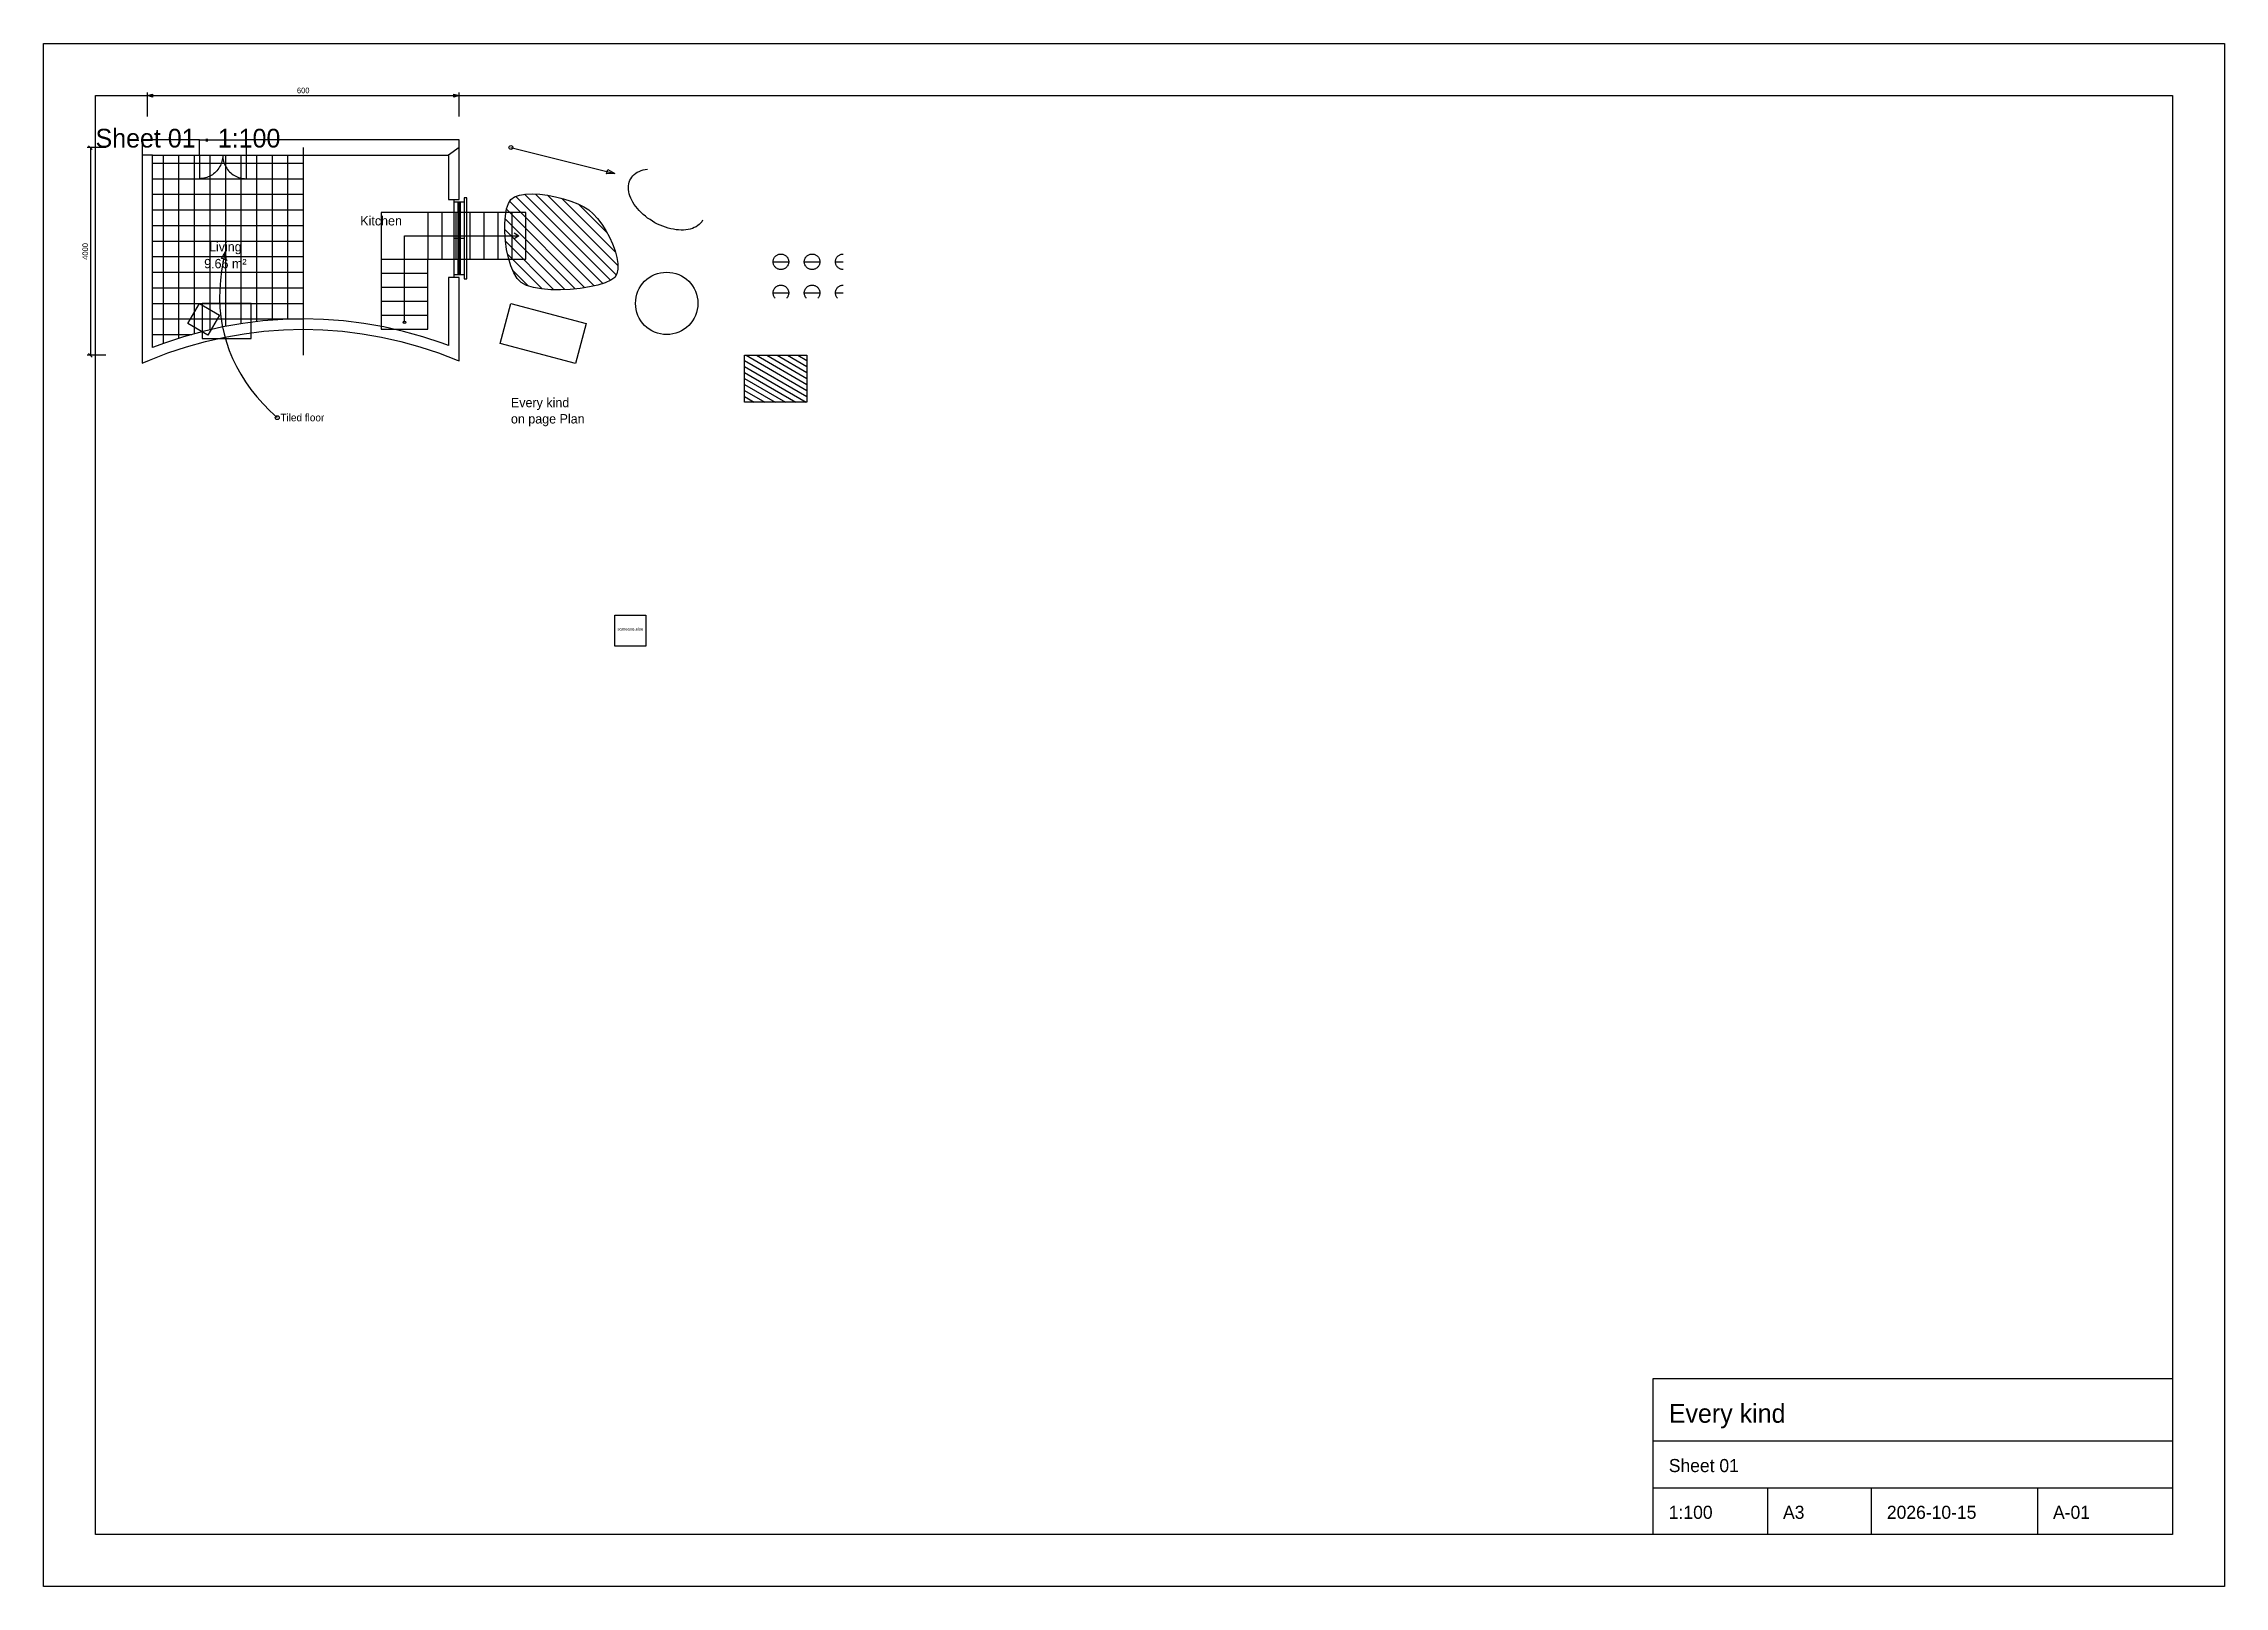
# Model space of a CAD drawing. Header units: metres. Extents: x -2000 to 40000, y -27700 to 2000.
import ezdxf
from ezdxf.enums import TextEntityAlignment as Align

# ---------------------------------------------------------------- set-up
doc = ezdxf.new("R2010")
doc.units = ezdxf.units.M

msp = doc.modelspace()

# ---------------------------------------------------------------- linework, layer by layer
at = {"layer": 'Furniture'}
for p, q in [((775, -3389.711), (1000, -3000)), ((1000, -3000), (1389.711, -3225)), ((1000, -3000), (1389.711, -3225)), ((2000, -3000), (1055, -3000)), ((1055, -3000), (1055, -3675)), ((2000, -3000), (1055, -3000)), ((1389.711, -3225), (1164.711, -3614.711)), ((2000, -3675), (2000, -3000)), ((1164.711, -3614.711), (775, -3389.711)), ((1055, -3675), (2000, -3675))]:
    msp.add_line(p, q, dxfattribs=at)
at = {"layer": 'Walls'}
for p, q in [((-2000, 2000), (40000, 2000)), ((-2000, -27700), (-2000, 2000)), ((40000, 2000), (40000, -27700)), ((-1000, 1000), (39000, 1000)), ((-1000, -26700), (-1000, 1000)), ((0, 600), (0, 1060)), ((0, 1000), (100, 1030)), ((0, 1000), (6000, 1000)), ((100, 970), (0, 1000)), ((100, 1030), (100, 970)), ((5900, 970), (5900, 1030)), ((5900, 1030), (6000, 1000)), ((6000, 1000), (5900, 970)), ((6000, 600), (6000, 1060)), ((39000, 1000), (39000, -26700)), ((-800, 0), (-1160, 0)), ((-1135.355, 35.355), (-1064.645, -35.355)), ((-1100, 0), (-1100, -4000)), ((-100, 150), (-100, -150)), ((1000, 150), (-100, 150)), ((1000, -150), (1000, 150)), ((1000, 150), (1900, 150)), ((1900, 150), (1900, -150)), ((6000, 150), (1900, 150)), ((3000, 0), (3000, -4000)), ((6000, 0), (5800, -150)), ((6000, 0), (6000, 150)), ((6000, -1000), (6000, 0)), ((7000, 0), (9000, -500)), ((-100, -150), (-100, -4150)), ((100, -150), (-100, -150)), ((100, -150), (-100, -150)), ((100, -150), (1000, -150)), ((100, -3851.531), (100, -150)), ((100, -300), (3000, -300)), ((300, -150), (300, -3776.1)), ((600, -150), (600, -3675.296)), ((900, -150), (900, -3586.692)), ((1000, -150), (1900, -150)), ((1000, -150), (1000, -600)), ((1200, -150), (1200, -3510.022)), ((1374.161, -400.007), (1357.009, -423.943)), ((1389.711, -375), (1374.161, -400.007)), ((1403.593, -349.03), (1389.711, -375)), ((1415.746, -322.208), (1403.593, -349.03)), ((1426.119, -294.648), (1415.746, -322.208)), ((1434.667, -266.469), (1426.119, -294.648)), ((1441.353, -237.791), (1434.667, -266.469)), ((1446.15, -208.737), (1441.353, -237.791)), ((1449.037, -179.431), (1446.15, -208.737)), ((1450, -150), (1449.037, -179.431)), ((1450, -150), (1450.963, -179.431)), ((1450.963, -179.431), (1453.85, -208.737)), ((1453.85, -208.737), (1458.647, -237.791)), ((1458.647, -237.791), (1465.333, -266.469)), ((1465.333, -266.469), (1473.881, -294.648)), ((1473.881, -294.648), (1484.254, -322.208)), ((1484.254, -322.208), (1496.407, -349.03)), ((1496.407, -349.03), (1510.289, -375)), ((1500, -150), (1500, -3444.815)), ((1510.289, -375), (1525.839, -400.007)), ((1525.839, -400.007), (1542.991, -423.943)), ((1800, -150), (1800, -3392.48)), ((1900, -150), (5800, -150)), ((1900, -150), (1900, -600)), ((2100, -150), (2100, -3353.52)), ((2400, -150), (2400, -3325.208)), ((2700, -150), (2700, -3307.398)), ((5800, -150), (5800, -1000)), ((8843.565, -507.276), (8865.393, -419.963)), ((8865.393, -419.963), (9000, -500)), ((9586.443, -421.875), (9629.966, -415.247)), ((100, -600), (3000, -600)), ((1029.431, -599.037), (1000, -600)), ((1058.737, -596.15), (1029.431, -599.037)), ((1087.791, -591.353), (1058.737, -596.15)), ((1116.469, -584.667), (1087.791, -591.353)), ((1144.648, -576.119), (1116.469, -584.667)), ((1172.208, -565.746), (1144.648, -576.119)), ((1199.03, -553.593), (1172.208, -565.746)), ((1225, -539.711), (1199.03, -553.593)), ((1250.007, -524.161), (1225, -539.711)), ((1273.943, -507.009), (1250.007, -524.161)), ((1296.706, -488.328), (1273.943, -507.009)), ((1318.198, -468.198), (1296.706, -488.328)), ((1338.328, -446.706), (1318.198, -468.198)), ((1357.009, -423.943), (1338.328, -446.706)), ((1542.991, -423.943), (1561.672, -446.706)), ((1561.672, -446.706), (1581.802, -468.198)), ((1581.802, -468.198), (1603.294, -488.328)), ((1603.294, -488.328), (1626.057, -507.009)), ((1626.057, -507.009), (1649.993, -524.161)), ((1649.993, -524.161), (1675, -539.711)), ((1675, -539.711), (1700.97, -553.593)), ((1700.97, -553.593), (1727.792, -565.746)), ((1727.792, -565.746), (1755.352, -576.119)), ((1755.352, -576.119), (1783.531, -584.667)), ((1783.531, -584.667), (1812.209, -591.353)), ((1812.209, -591.353), (1841.263, -596.15)), ((1841.263, -596.15), (1870.569, -599.037)), ((1870.569, -599.037), (1900, -600)), ((9000, -500), (8843.565, -507.276)), ((9263.457, -772.222), (9265.109, -734.85)), ((9265.393, -810.704), (9263.457, -772.222)), ((9265.109, -734.85), (9270.342, -698.769)), ((9270.908, -850.108), (9265.393, -810.704)), ((9270.342, -698.769), (9279.129, -664.156)), ((9279.129, -664.156), (9291.428, -631.18)), ((9291.428, -631.18), (9307.18, -600)), ((9307.18, -600), (9326.306, -570.769)), ((9326.306, -570.769), (9348.715, -543.629)), ((9348.715, -543.629), (9374.297, -518.713)), ((9374.297, -518.713), (9402.928, -496.141)), ((9402.928, -496.141), (9434.467, -476.024)), ((9434.467, -476.024), (9468.761, -458.46)), ((9468.761, -458.46), (9505.644, -443.534)), ((9505.644, -443.534), (9544.935, -431.319)), ((9544.935, -431.319), (9586.443, -421.875)), ((100, -900), (3000, -900)), ((100, -1200), (3000, -1200)), ((7290, -1250), (4500, -1250)), ((4500, -1250), (4500, -3500)), ((5400, -1250), (5400, -2150)), ((5670, -1250), (5670, -2150)), ((5800, -1000), (6000, -1000)), ((5900, -1000), (5900, -2500)), ((6100, -1050), (5900, -1050)), ((5940, -1250), (5940, -2150)), ((5975, -1050), (5975, -2450)), ((6000, -1050), (6000, -2450)), ((6025, -1050), (6025, -2450)), ((6100, -970), (6100, -2530)), ((6150, -970), (6100, -970)), ((6100, -1000), (6100, -2500)), ((6150, -2530), (6150, -970)), ((6210, -1250), (6210, -2150)), ((6480, -1250), (6480, -2150)), ((6750, -1250), (6750, -2150)), ((6892.969, -1313.281), (6916.435, -1182.176)), ((6915.419, -1187.854), (8425.899, -2698.334)), ((6916.435, -1182.176), (6952.054, -1075.723)), ((6952.054, -1075.723), (7000, -1000)), ((6976.621, -1036.924), (8604.327, -2664.63)), ((7000, -1000), (7068.663, -950.145)), ((7020, -1250), (7020, -2150)), ((7068.663, -950.145), (7163.194, -916.435)), ((7093.218, -941.389), (8771.078, -2619.249)), ((7163.194, -916.435), (7278.906, -897.656)), ((7264.031, -900.07), (8921.496, -2557.535)), ((7278.906, -897.656), (7411.111, -892.593)), ((7290, -2150), (7290, -1250)), ((7411.111, -892.593), (7555.122, -900.029)), ((7471.821, -895.727), (9028.599, -2452.506)), ((7555.122, -900.029), (7706.25, -918.75)), ((7706.25, -918.75), (7859.809, -947.541)), ((7707.142, -918.917), (9060.588, -2272.363)), ((7859.809, -947.541), (8011.111, -985.185)), ((7977.074, -976.716), (9012.025, -2011.668)), ((8011.111, -985.185), (8155.469, -1030.469)), ((8155.469, -1030.469), (8288.194, -1082.176)), ((8288.194, -1082.176), (8404.601, -1139.091)), ((8300.856, -1088.366), (8846.404, -1633.915)), ((8404.601, -1139.091), (8500, -1200)), ((8500, -1200), (8583.999, -1273.64)), ((9279.975, -890.243), (9270.908, -850.108)), ((9292.55, -930.912), (9279.975, -890.243)), ((9308.572, -971.917), (9292.55, -930.912)), ((9327.962, -1013.06), (9308.572, -971.917)), ((9350.627, -1054.139), (9327.962, -1013.06)), ((9376.455, -1094.954), (9350.627, -1054.139)), ((9405.32, -1135.307), (9376.455, -1094.954)), ((9437.083, -1175), (9405.32, -1135.307)), ((9471.589, -1213.841), (9437.083, -1175)), ((9508.669, -1251.64), (9471.589, -1213.841)), ((9548.143, -1288.213), (9508.669, -1251.64)), ((100, -1500), (3000, -1500)), ((6881.481, -1462.963), (6892.969, -1313.281)), ((6881.8, -1625.145), (6881.481, -1462.963)), ((6881.708, -1578.407), (8039.138, -2735.837)), ((6893.75, -1793.75), (6881.8, -1625.145)), ((6888.389, -1372.956), (8237.505, -2722.072)), ((7060.5, -1643.3), (7155, -1700)), ((8583.999, -1273.64), (8667.824, -1366.898)), ((8667.824, -1366.898), (8749.219, -1475.781)), ((8749.219, -1475.781), (8825.926, -1596.296)), ((8825.926, -1596.296), (8895.689, -1724.45)), ((9589.818, -1323.382), (9548.143, -1288.213)), ((9633.491, -1356.975), (9589.818, -1323.382)), ((9678.95, -1388.829), (9633.491, -1356.975)), ((9725.973, -1418.789), (9678.95, -1388.829)), ((9774.331, -1446.709), (9725.973, -1418.789)), ((9823.789, -1472.452), (9774.331, -1446.709)), ((9874.105, -1495.894), (9823.789, -1472.452)), ((9925.034, -1516.919), (9874.105, -1495.894)), ((9976.329, -1535.426), (9925.034, -1516.919)), ((10027.739, -1551.325), (9976.329, -1535.426)), ((10079.014, -1564.538), (10027.739, -1551.325)), ((10129.904, -1575), (10079.014, -1564.538)), ((10180.161, -1582.661), (10129.904, -1575)), ((10229.54, -1587.483), (10180.161, -1582.661)), ((10277.801, -1589.443), (10229.54, -1587.483)), ((10324.709, -1588.532), (10277.801, -1589.443)), ((10370.034, -1584.753), (10324.709, -1588.532)), ((10413.557, -1578.125), (10370.034, -1584.753)), ((10455.065, -1568.681), (10413.557, -1578.125)), ((10494.356, -1556.466), (10455.065, -1568.681)), ((10531.239, -1541.54), (10494.356, -1556.466)), ((10565.533, -1523.976), (10531.239, -1541.54)), ((10597.072, -1503.859), (10565.533, -1523.976)), ((10625.703, -1481.287), (10597.072, -1503.859)), ((10651.285, -1456.371), (10625.703, -1481.287)), ((10673.694, -1429.231), (10651.285, -1456.371)), ((10692.82, -1400), (10673.694, -1429.231)), ((100, -1800), (3000, -1800)), ((100, -2100), (3000, -2100)), ((1424.009, -2136.932), (1500, -2000)), ((1500, -2000), (1458.8, -2188.5)), ((1500, -2000), (1511.933, -2156.149)), ((4950, -3365), (4950, -1700)), ((4950, -1700), (7155, -1700)), ((6100, -1750), (5900, -1750)), ((6917.159, -1962.703), (6893.75, -1793.75)), ((6895.17, -1804.002), (7829.068, -2737.899)), ((6951.852, -2125.926), (6917.159, -1962.703)), ((6937.516, -2058.479), (7602.613, -2723.576)), ((7155, -1700), (7060.5, -1756.7)), ((8895.689, -1724.45), (8956.25, -1856.25)), ((8956.25, -1856.25), (9005.353, -1987.703)), ((9005.353, -1987.703), (9040.741, -2114.815)), ((12085.093, -2103.582), (12093.934, -2093.934)), ((12093.934, -2093.934), (12103.582, -2085.093)), ((12103.582, -2085.093), (12113.964, -2077.127)), ((12113.964, -2077.127), (12125, -2070.096)), ((12125, -2070.096), (12136.607, -2064.054)), ((12136.607, -2064.054), (12148.697, -2059.046)), ((12148.697, -2059.046), (12161.177, -2055.111)), ((12161.177, -2055.111), (12173.953, -2052.279)), ((12173.953, -2052.279), (12186.927, -2050.571)), ((12186.927, -2050.571), (12200, -2050)), ((12200, -2050), (12213.073, -2050.571)), ((12213.073, -2050.571), (12226.047, -2052.279)), ((12226.047, -2052.279), (12238.823, -2055.111)), ((12238.823, -2055.111), (12251.303, -2059.046)), ((12251.303, -2059.046), (12263.393, -2064.054)), ((12263.393, -2064.054), (12275, -2070.096)), ((12275, -2070.096), (12286.036, -2077.127)), ((12286.036, -2077.127), (12296.418, -2085.093)), ((12296.418, -2085.093), (12306.066, -2093.934)), ((12306.066, -2093.934), (12314.907, -2103.582)), ((12685.093, -2103.582), (12693.934, -2093.934)), ((12693.934, -2093.934), (12703.582, -2085.093)), ((12703.582, -2085.093), (12713.964, -2077.127)), ((12713.964, -2077.127), (12725, -2070.096)), ((12725, -2070.096), (12736.607, -2064.054)), ((12736.607, -2064.054), (12748.697, -2059.046)), ((12748.697, -2059.046), (12761.177, -2055.111)), ((12761.177, -2055.111), (12773.953, -2052.279)), ((12773.953, -2052.279), (12786.927, -2050.571)), ((12786.927, -2050.571), (12800, -2050)), ((12800, -2050), (12813.073, -2050.571)), ((12813.073, -2050.571), (12826.047, -2052.279)), ((12826.047, -2052.279), (12838.823, -2055.111)), ((12838.823, -2055.111), (12851.303, -2059.046)), ((12851.303, -2059.046), (12863.393, -2064.054)), ((12863.393, -2064.054), (12875, -2070.096)), ((12875, -2070.096), (12886.036, -2077.127)), ((12886.036, -2077.127), (12896.418, -2085.093)), ((12896.418, -2085.093), (12906.066, -2093.934)), ((12906.066, -2093.934), (12914.907, -2103.582)), ((13285.093, -2103.582), (13293.934, -2093.934)), ((13293.934, -2093.934), (13303.582, -2085.093)), ((13303.582, -2085.093), (13313.964, -2077.127)), ((13313.964, -2077.127), (13325, -2070.096)), ((13325, -2070.096), (13336.607, -2064.054)), ((13336.607, -2064.054), (13348.697, -2059.046)), ((13348.697, -2059.046), (13361.177, -2055.111)), ((13361.177, -2055.111), (13373.953, -2052.279)), ((13373.953, -2052.279), (13386.927, -2050.571)), ((13386.927, -2050.571), (13400, -2050)), ((100, -2400), (3000, -2400)), ((1427.2, -2374), (1405.2, -2556.5)), ((1511.933, -2156.149), (1424.009, -2136.932)), ((1458.8, -2188.5), (1427.2, -2374)), ((4500, -2150), (5400, -2150)), ((4500, -2420), (5400, -2420)), ((5400, -3500), (5400, -2150)), ((5400, -2150), (7290, -2150)), ((6000, -2500), (5800, -2500)), ((5800, -2500), (5800, -3812.849)), ((6100, -2450), (5900, -2450)), ((6000, -4000), (6000, -2500)), ((6997.656, -2277.344), (6951.852, -2125.926)), ((7054.398, -2410.88), (6997.656, -2277.344)), ((7037.118, -2370.214), (7330.991, -2664.087)), ((7121.904, -2520.457), (7054.398, -2410.88)), ((9000, -2500), (8925.434, -2555.758)), ((9042.043, -2430.179), (9000, -2500)), ((9040.741, -2114.815), (9060.156, -2233.594)), ((9061.343, -2340.046), (9042.043, -2430.179)), ((9060.156, -2233.594), (9061.343, -2340.046)), ((12050, -2200), (12050.571, -2186.927)), ((12050.571, -2213.073), (12050, -2200)), ((12050, -2200), (12350, -2200)), ((12050.571, -2186.927), (12052.279, -2173.953)), ((12052.279, -2226.047), (12050.571, -2213.073)), ((12052.279, -2173.953), (12055.111, -2161.177)), ((12055.111, -2238.823), (12052.279, -2226.047)), ((12055.111, -2161.177), (12059.046, -2148.697)), ((12059.046, -2251.303), (12055.111, -2238.823)), ((12059.046, -2148.697), (12064.054, -2136.607)), ((12064.054, -2263.393), (12059.046, -2251.303)), ((12064.054, -2136.607), (12070.096, -2125)), ((12070.096, -2275), (12064.054, -2263.393)), ((12070.096, -2125), (12077.127, -2113.964)), ((12077.127, -2286.036), (12070.096, -2275)), ((12077.127, -2113.964), (12085.093, -2103.582)), ((12085.093, -2296.418), (12077.127, -2286.036)), ((12093.934, -2306.066), (12085.093, -2296.418)), ((12103.582, -2314.907), (12093.934, -2306.066)), ((12113.964, -2322.873), (12103.582, -2314.907)), ((12125, -2329.904), (12113.964, -2322.873)), ((12136.607, -2335.946), (12125, -2329.904)), ((12148.697, -2340.954), (12136.607, -2335.946)), ((12161.177, -2344.889), (12148.697, -2340.954)), ((12173.953, -2347.721), (12161.177, -2344.889)), ((12186.927, -2349.429), (12173.953, -2347.721)), ((12200, -2350), (12186.927, -2349.429)), ((12213.073, -2349.429), (12200, -2350)), ((12226.047, -2347.721), (12213.073, -2349.429)), ((12238.823, -2344.889), (12226.047, -2347.721)), ((12251.303, -2340.954), (12238.823, -2344.889)), ((12263.393, -2335.946), (12251.303, -2340.954)), ((12275, -2329.904), (12263.393, -2335.946)), ((12286.036, -2322.873), (12275, -2329.904)), ((12296.418, -2314.907), (12286.036, -2322.873)), ((12306.066, -2306.066), (12296.418, -2314.907)), ((12314.907, -2296.418), (12306.066, -2306.066)), ((12314.907, -2103.582), (12322.873, -2113.964)), ((12322.873, -2286.036), (12314.907, -2296.418)), ((12322.873, -2113.964), (12329.904, -2125)), ((12329.904, -2275), (12322.873, -2286.036)), ((12329.904, -2125), (12335.946, -2136.607)), ((12335.946, -2263.393), (12329.904, -2275)), ((12335.946, -2136.607), (12340.954, -2148.697)), ((12340.954, -2251.303), (12335.946, -2263.393)), ((12340.954, -2148.697), (12344.889, -2161.177)), ((12344.889, -2238.823), (12340.954, -2251.303)), ((12344.889, -2161.177), (12347.721, -2173.953)), ((12347.721, -2226.047), (12344.889, -2238.823)), ((12347.721, -2173.953), (12349.429, -2186.927)), ((12349.429, -2213.073), (12347.721, -2226.047)), ((12349.429, -2186.927), (12350, -2200)), ((12350, -2200), (12349.429, -2213.073)), ((12650, -2200), (12650.571, -2186.927)), ((12650.571, -2213.073), (12650, -2200)), ((12650, -2200), (12950, -2200)), ((12650.571, -2186.927), (12652.279, -2173.953)), ((12652.279, -2226.047), (12650.571, -2213.073)), ((12652.279, -2173.953), (12655.111, -2161.177)), ((12655.111, -2238.823), (12652.279, -2226.047)), ((12655.111, -2161.177), (12659.046, -2148.697)), ((12659.046, -2251.303), (12655.111, -2238.823)), ((12659.046, -2148.697), (12664.054, -2136.607)), ((12664.054, -2263.393), (12659.046, -2251.303)), ((12664.054, -2136.607), (12670.096, -2125)), ((12670.096, -2275), (12664.054, -2263.393)), ((12670.096, -2125), (12677.127, -2113.964)), ((12677.127, -2286.036), (12670.096, -2275)), ((12677.127, -2113.964), (12685.093, -2103.582)), ((12685.093, -2296.418), (12677.127, -2286.036)), ((12693.934, -2306.066), (12685.093, -2296.418)), ((12703.582, -2314.907), (12693.934, -2306.066)), ((12713.964, -2322.873), (12703.582, -2314.907)), ((12725, -2329.904), (12713.964, -2322.873)), ((12736.607, -2335.946), (12725, -2329.904)), ((12748.697, -2340.954), (12736.607, -2335.946)), ((12761.177, -2344.889), (12748.697, -2340.954)), ((12773.953, -2347.721), (12761.177, -2344.889)), ((12786.927, -2349.429), (12773.953, -2347.721)), ((12800, -2350), (12786.927, -2349.429)), ((12813.073, -2349.429), (12800, -2350)), ((12826.047, -2347.721), (12813.073, -2349.429)), ((12838.823, -2344.889), (12826.047, -2347.721)), ((12851.303, -2340.954), (12838.823, -2344.889)), ((12863.393, -2335.946), (12851.303, -2340.954)), ((12875, -2329.904), (12863.393, -2335.946)), ((12886.036, -2322.873), (12875, -2329.904)), ((12896.418, -2314.907), (12886.036, -2322.873)), ((12906.066, -2306.066), (12896.418, -2314.907)), ((12914.907, -2296.418), (12906.066, -2306.066)), ((12914.907, -2103.582), (12922.873, -2113.964)), ((12922.873, -2286.036), (12914.907, -2296.418)), ((12922.873, -2113.964), (12929.904, -2125)), ((12929.904, -2275), (12922.873, -2286.036)), ((12929.904, -2125), (12935.946, -2136.607)), ((12935.946, -2263.393), (12929.904, -2275)), ((12935.946, -2136.607), (12940.954, -2148.697)), ((12940.954, -2251.303), (12935.946, -2263.393)), ((12940.954, -2148.697), (12944.889, -2161.177)), ((12944.889, -2238.823), (12940.954, -2251.303)), ((12944.889, -2161.177), (12947.721, -2173.953)), ((12947.721, -2226.047), (12944.889, -2238.823)), ((12947.721, -2173.953), (12949.429, -2186.927)), ((12949.429, -2213.073), (12947.721, -2226.047)), ((12949.429, -2186.927), (12950, -2200)), ((12950, -2200), (12949.429, -2213.073)), ((13250, -2200), (13250.571, -2186.927)), ((13250.571, -2213.073), (13250, -2200)), ((13250, -2200), (13400, -2200)), ((13250.571, -2186.927), (13252.279, -2173.953)), ((13252.279, -2226.047), (13250.571, -2213.073)), ((13252.279, -2173.953), (13255.111, -2161.177)), ((13255.111, -2238.823), (13252.279, -2226.047)), ((13255.111, -2161.177), (13259.046, -2148.697)), ((13259.046, -2251.303), (13255.111, -2238.823)), ((13259.046, -2148.697), (13264.054, -2136.607)), ((13264.054, -2263.393), (13259.046, -2251.303)), ((13264.054, -2136.607), (13270.096, -2125)), ((13270.096, -2275), (13264.054, -2263.393)), ((13270.096, -2125), (13277.127, -2113.964)), ((13277.127, -2286.036), (13270.096, -2275)), ((13277.127, -2113.964), (13285.093, -2103.582)), ((13285.093, -2296.418), (13277.127, -2286.036)), ((13293.934, -2306.066), (13285.093, -2296.418)), ((13303.582, -2314.907), (13293.934, -2306.066)), ((13313.964, -2322.873), (13303.582, -2314.907)), ((13325, -2329.904), (13313.964, -2322.873)), ((13336.607, -2335.946), (13325, -2329.904)), ((13348.697, -2340.954), (13336.607, -2335.946)), ((13361.177, -2344.889), (13348.697, -2340.954)), ((13373.953, -2347.721), (13361.177, -2344.889)), ((13386.927, -2349.429), (13373.953, -2347.721)), ((13400, -2350), (13386.927, -2349.429)), ((100, -2700), (3000, -2700)), ((1392.8, -2736), (1390, -2912.5)), ((1390, -2912.5), (1396.8, -3086)), ((1405.2, -2556.5), (1392.8, -2736)), ((4500, -2690), (5400, -2690)), ((6100, -2530), (6150, -2530)), ((7200, -2600), (7121.904, -2520.457)), ((7301.302, -2655.006), (7200, -2600)), ((7434.028, -2695.602), (7301.302, -2655.006)), ((7591.406, -2722.656), (7434.028, -2695.602)), ((7766.667, -2737.037), (7591.406, -2722.656)), ((7953.038, -2739.612), (7766.667, -2737.037)), ((8143.75, -2731.25), (7953.038, -2739.612)), ((8332.031, -2712.818), (8143.75, -2731.25)), ((8511.111, -2685.185), (8332.031, -2712.818)), ((8674.219, -2649.219), (8511.111, -2685.185)), ((8814.583, -2605.787), (8674.219, -2649.219)), ((8925.434, -2555.758), (8814.583, -2605.787)), ((12050, -2800), (12050.571, -2786.927)), ((12050.571, -2813.073), (12050, -2800)), ((12050, -2800), (12350, -2800)), ((12050.571, -2786.927), (12052.279, -2773.953)), ((12052.279, -2826.047), (12050.571, -2813.073)), ((12052.279, -2773.953), (12055.111, -2761.177)), ((12055.111, -2838.823), (12052.279, -2826.047)), ((12055.111, -2761.177), (12059.046, -2748.697)), ((12059.046, -2851.303), (12055.111, -2838.823)), ((12059.046, -2748.697), (12064.054, -2736.607)), ((12064.054, -2863.393), (12059.046, -2851.303)), ((12064.054, -2736.607), (12070.096, -2725)), ((12070.096, -2875), (12064.054, -2863.393)), ((12070.096, -2725), (12077.127, -2713.964)), ((12077.127, -2886.036), (12070.096, -2875)), ((12077.127, -2713.964), (12085.093, -2703.582)), ((12085.093, -2896.418), (12077.127, -2886.036)), ((12085.093, -2703.582), (12093.934, -2693.934)), ((12088.376, -2900), (12085.093, -2896.418)), ((12093.934, -2693.934), (12103.582, -2685.093)), ((12103.582, -2685.093), (12113.964, -2677.127)), ((12113.964, -2677.127), (12125, -2670.096)), ((12125, -2670.096), (12136.607, -2664.054)), ((12136.607, -2664.054), (12148.697, -2659.046)), ((12148.697, -2659.046), (12161.177, -2655.111)), ((12161.177, -2655.111), (12173.953, -2652.279)), ((12173.953, -2652.279), (12186.927, -2650.571)), ((12186.927, -2650.571), (12200, -2650)), ((12200, -2650), (12213.073, -2650.571)), ((12213.073, -2650.571), (12226.047, -2652.279)), ((12226.047, -2652.279), (12238.823, -2655.111)), ((12238.823, -2655.111), (12251.303, -2659.046)), ((12251.303, -2659.046), (12263.393, -2664.054)), ((12263.393, -2664.054), (12275, -2670.096)), ((12275, -2670.096), (12286.036, -2677.127)), ((12286.036, -2677.127), (12296.418, -2685.093)), ((12296.418, -2685.093), (12306.066, -2693.934)), ((12306.066, -2693.934), (12314.907, -2703.582)), ((12314.907, -2896.418), (12311.624, -2900)), ((12314.907, -2703.582), (12322.873, -2713.964)), ((12322.873, -2886.036), (12314.907, -2896.418)), ((12322.873, -2713.964), (12329.904, -2725)), ((12329.904, -2875), (12322.873, -2886.036)), ((12329.904, -2725), (12335.946, -2736.607)), ((12335.946, -2863.393), (12329.904, -2875)), ((12335.946, -2736.607), (12340.954, -2748.697)), ((12340.954, -2851.303), (12335.946, -2863.393)), ((12340.954, -2748.697), (12344.889, -2761.177)), ((12344.889, -2838.823), (12340.954, -2851.303)), ((12344.889, -2761.177), (12347.721, -2773.953)), ((12347.721, -2826.047), (12344.889, -2838.823)), ((12347.721, -2773.953), (12349.429, -2786.927)), ((12349.429, -2813.073), (12347.721, -2826.047)), ((12349.429, -2786.927), (12350, -2800)), ((12350, -2800), (12349.429, -2813.073)), ((12650, -2800), (12650.571, -2786.927)), ((12650.571, -2813.073), (12650, -2800)), ((12650, -2800), (12950, -2800)), ((12650.571, -2786.927), (12652.279, -2773.953)), ((12652.279, -2826.047), (12650.571, -2813.073)), ((12652.279, -2773.953), (12655.111, -2761.177)), ((12655.111, -2838.823), (12652.279, -2826.047)), ((12655.111, -2761.177), (12659.046, -2748.697)), ((12659.046, -2851.303), (12655.111, -2838.823)), ((12659.046, -2748.697), (12664.054, -2736.607)), ((12664.054, -2863.393), (12659.046, -2851.303)), ((12664.054, -2736.607), (12670.096, -2725)), ((12670.096, -2875), (12664.054, -2863.393)), ((12670.096, -2725), (12677.127, -2713.964)), ((12677.127, -2886.036), (12670.096, -2875)), ((12677.127, -2713.964), (12685.093, -2703.582)), ((12685.093, -2896.418), (12677.127, -2886.036)), ((12685.093, -2703.582), (12693.934, -2693.934)), ((12688.376, -2900), (12685.093, -2896.418)), ((12693.934, -2693.934), (12703.582, -2685.093)), ((12703.582, -2685.093), (12713.964, -2677.127)), ((12713.964, -2677.127), (12725, -2670.096)), ((12725, -2670.096), (12736.607, -2664.054)), ((12736.607, -2664.054), (12748.697, -2659.046)), ((12748.697, -2659.046), (12761.177, -2655.111)), ((12761.177, -2655.111), (12773.953, -2652.279)), ((12773.953, -2652.279), (12786.927, -2650.571)), ((12786.927, -2650.571), (12800, -2650)), ((12800, -2650), (12813.073, -2650.571)), ((12813.073, -2650.571), (12826.047, -2652.279)), ((12826.047, -2652.279), (12838.823, -2655.111)), ((12838.823, -2655.111), (12851.303, -2659.046)), ((12851.303, -2659.046), (12863.393, -2664.054)), ((12863.393, -2664.054), (12875, -2670.096)), ((12875, -2670.096), (12886.036, -2677.127)), ((12886.036, -2677.127), (12896.418, -2685.093)), ((12896.418, -2685.093), (12906.066, -2693.934)), ((12906.066, -2693.934), (12914.907, -2703.582)), ((12914.907, -2896.418), (12911.624, -2900)), ((12914.907, -2703.582), (12922.873, -2713.964)), ((12922.873, -2886.036), (12914.907, -2896.418)), ((12922.873, -2713.964), (12929.904, -2725)), ((12929.904, -2875), (12922.873, -2886.036)), ((12929.904, -2725), (12935.946, -2736.607)), ((12935.946, -2863.393), (12929.904, -2875)), ((12935.946, -2736.607), (12940.954, -2748.697)), ((12940.954, -2851.303), (12935.946, -2863.393)), ((12940.954, -2748.697), (12944.889, -2761.177)), ((12944.889, -2838.823), (12940.954, -2851.303)), ((12944.889, -2761.177), (12947.721, -2773.953)), ((12947.721, -2826.047), (12944.889, -2838.823)), ((12947.721, -2773.953), (12949.429, -2786.927)), ((12949.429, -2813.073), (12947.721, -2826.047)), ((12949.429, -2786.927), (12950, -2800)), ((12950, -2800), (12949.429, -2813.073)), ((13250, -2800), (13250.571, -2786.927)), ((13250.571, -2813.073), (13250, -2800)), ((13250, -2800), (13400, -2800)), ((13250.571, -2786.927), (13252.279, -2773.953)), ((13252.279, -2826.047), (13250.571, -2813.073)), ((13252.279, -2773.953), (13255.111, -2761.177)), ((13255.111, -2838.823), (13252.279, -2826.047)), ((13255.111, -2761.177), (13259.046, -2748.697)), ((13259.046, -2851.303), (13255.111, -2838.823)), ((13259.046, -2748.697), (13264.054, -2736.607)), ((13264.054, -2863.393), (13259.046, -2851.303)), ((13264.054, -2736.607), (13270.096, -2725)), ((13270.096, -2875), (13264.054, -2863.393)), ((13270.096, -2725), (13277.127, -2713.964)), ((13277.127, -2886.036), (13270.096, -2875)), ((13277.127, -2713.964), (13285.093, -2703.582)), ((13285.093, -2896.418), (13277.127, -2886.036)), ((13285.093, -2703.582), (13293.934, -2693.934)), ((13288.376, -2900), (13285.093, -2896.418)), ((13293.934, -2693.934), (13303.582, -2685.093)), ((13303.582, -2685.093), (13313.964, -2677.127)), ((13313.964, -2677.127), (13325, -2670.096)), ((13325, -2670.096), (13336.607, -2664.054)), ((13336.607, -2664.054), (13348.697, -2659.046)), ((13348.697, -2659.046), (13361.177, -2655.111)), ((13361.177, -2655.111), (13373.953, -2652.279)), ((13373.953, -2652.279), (13386.927, -2650.571)), ((13386.927, -2650.571), (13400, -2650)), ((100, -3000), (3000, -3000)), ((100, -3300), (3000, -3300)), ((1396.8, -3086), (1413.2, -3256.5)), ((1413.2, -3256.5), (1439.2, -3424)), ((2221.553, -3338.447), (1834.699, -3386.417)), ((2610.302, -3309.618), (2221.553, -3338.447)), ((3000, -3300), (2610.302, -3309.618)), ((3389.698, -3309.618), (3000, -3300)), ((3778.447, -3338.447), (3389.698, -3309.618)), ((4165.301, -3386.417), (3778.447, -3338.447)), ((4500, -2960), (5400, -2960)), ((4500, -3230), (5400, -3230)), ((6792.945, -3772.741), (7000, -3000)), ((7000, -3000), (8448.889, -3388.229)), ((100, -3600), (852.175, -3600)), ((324.959, -3766.686), (100, -3851.531)), ((694.892, -3643.779), (324.959, -3766.686)), ((1070.438, -3539.269), (694.892, -3643.779)), ((753.249, -3835.076), (1119.288, -3733.212)), ((1450.683, -3453.413), (1070.438, -3539.269)), ((1119.288, -3733.212), (1489.906, -3649.529)), ((1439.2, -3424), (1474.8, -3588.5)), ((1834.699, -3386.417), (1450.683, -3453.413)), ((1474.8, -3588.5), (1520, -3750)), ((1489.906, -3649.529), (1864.2, -3584.23)), ((1520, -3750), (1574.8, -3908.5)), ((1864.2, -3584.23), (2241.26, -3537.473)), ((2241.26, -3537.473), (2620.168, -3509.374)), ((2620.168, -3509.374), (3000, -3500)), ((3000, -3500), (3379.832, -3509.374)), ((3379.832, -3509.374), (3758.74, -3537.473)), ((3758.74, -3537.473), (4135.8, -3584.23)), ((4135.8, -3584.23), (4510.094, -3649.529)), ((4549.317, -3453.413), (4165.301, -3386.417)), ((4500, -3500), (5400, -3500)), ((4510.094, -3649.529), (4880.712, -3733.212)), ((4929.562, -3539.269), (4549.317, -3453.413)), ((4880.712, -3733.212), (5246.751, -3835.076)), ((5305.108, -3643.779), (4929.562, -3539.269)), ((5675.041, -3766.686), (5305.108, -3643.779)), ((5800, -3812.849), (5675.041, -3766.686)), ((8241.834, -4160.969), (6792.945, -3772.741)), ((8448.889, -3388.229), (8241.834, -4160.969)), ((-800, -4000), (-1160, -4000)), ((-1135.355, -3964.645), (-1064.645, -4035.355)), ((-100, -4150), (38.462, -4092.308)), ((38.462, -4092.308), (392.681, -3954.871)), ((392.681, -3954.871), (753.249, -3835.076)), ((1574.8, -3908.5), (1639.2, -4064)), ((1639.2, -4064), (1713.2, -4216.5)), ((5246.751, -3835.076), (5607.319, -3954.871)), ((5607.319, -3954.871), (5961.538, -4092.308)), ((5961.538, -4092.308), (6000, -4108.333)), ((6000, -4108.333), (6000, -4000)), ((11500, -4000), (12700, -4000)), ((11500, -4900), (11500, -4000)), ((11500, -4099.187), (12700, -4792.007)), ((11528.203, -4000), (12700, -4676.537)), ((11728.203, -4000), (12700, -4561.067)), ((11928.203, -4000), (12700, -4445.597)), ((12128.203, -4000), (12700, -4330.127)), ((12328.203, -4000), (12700, -4214.657)), ((12528.203, -4000), (12700, -4099.187)), ((12700, -4000), (12700, -4900)), ((1713.2, -4216.5), (1796.8, -4366)), ((1796.8, -4366), (1890, -4512.5)), ((1890, -4512.5), (1992.8, -4656)), ((11500, -4214.657), (12687.049, -4900)), ((11500, -4330.127), (12487.049, -4900)), ((11500, -4445.597), (12287.049, -4900)), ((11500, -4561.067), (12087.049, -4900)), ((1992.8, -4656), (2105.2, -4796.5)), ((2105.2, -4796.5), (2227.2, -4934)), ((2227.2, -4934), (2358.8, -5068.5)), ((11500, -4676.537), (11887.049, -4900)), ((11500, -4792.007), (11687.049, -4900)), ((12700, -4900), (11500, -4900)), ((2358.8, -5068.5), (2500, -5200)), ((9000, -9000), (9600, -9000)), ((9000, -9600), (9000, -9000)), ((9600, -9000), (9600, -9600)), ((9600, -9600), (9000, -9600)), ((29000, -23700), (39000, -23700)), ((29000, -26700), (29000, -23700)), ((39000, -23700), (39000, -26700)), ((29000, -24900), (39000, -24900)), ((29000, -25800), (39000, -25800)), ((31200, -25800), (31200, -26700)), ((33200, -25800), (33200, -26700)), ((36400, -25800), (36400, -26700)), ((39000, -26700), (-1000, -26700)), ((39000, -26700), (29000, -26700)), ((40000, -27700), (-2000, -27700))]:
    msp.add_line(p, q, dxfattribs=at)
for centre, radius in [((7000, 0), 37.5), ((10000, -3000), 600), ((4950, -3365), 23.625), ((4950, -3365), 23.625), ((2500, -5200), 37.5)]:
    msp.add_circle(centre, radius, dxfattribs=at)

# ---------------------------------------------------------------- texts
for s, height, p in [('600', 108, (3000, 1045)), ('Kitchen', 180, (4500, -1500)), ('Living', 180, (1500, -2000)), ('9.66 m²', 180, (1500, -2325)), ('someone.else', 57.6, (9300, -9300))]:
    msp.add_text(s, height=height, dxfattribs=at).set_placement(p, align=Align.CENTER)
for s, height, p in [('Sheet 01 · 1:100', 360, (-1000, 0)), ('Every kind', 180, (7000, -5000)), ('Tiled floor', 144, (2560, -5270)), ('on page Plan', 180, (7000, -5312.5)), ('Every kind', 360, (29300, -24550)), ('Sheet 01', 252, (29300, -25500)), ('1:100', 252, (29300, -26400)), ('A3', 252, (31500, -26400)), ('2026-10-15', 252, (33500, -26400)), ('A-01', 252, (36700, -26400))]:
    msp.add_text(s, height=height, dxfattribs=at).set_placement(p)
msp.add_text('4000', height=108, rotation=90, dxfattribs=at).set_placement((-1145, -2000), align=Align.CENTER)

doc.saveas('drawing.dxf')
